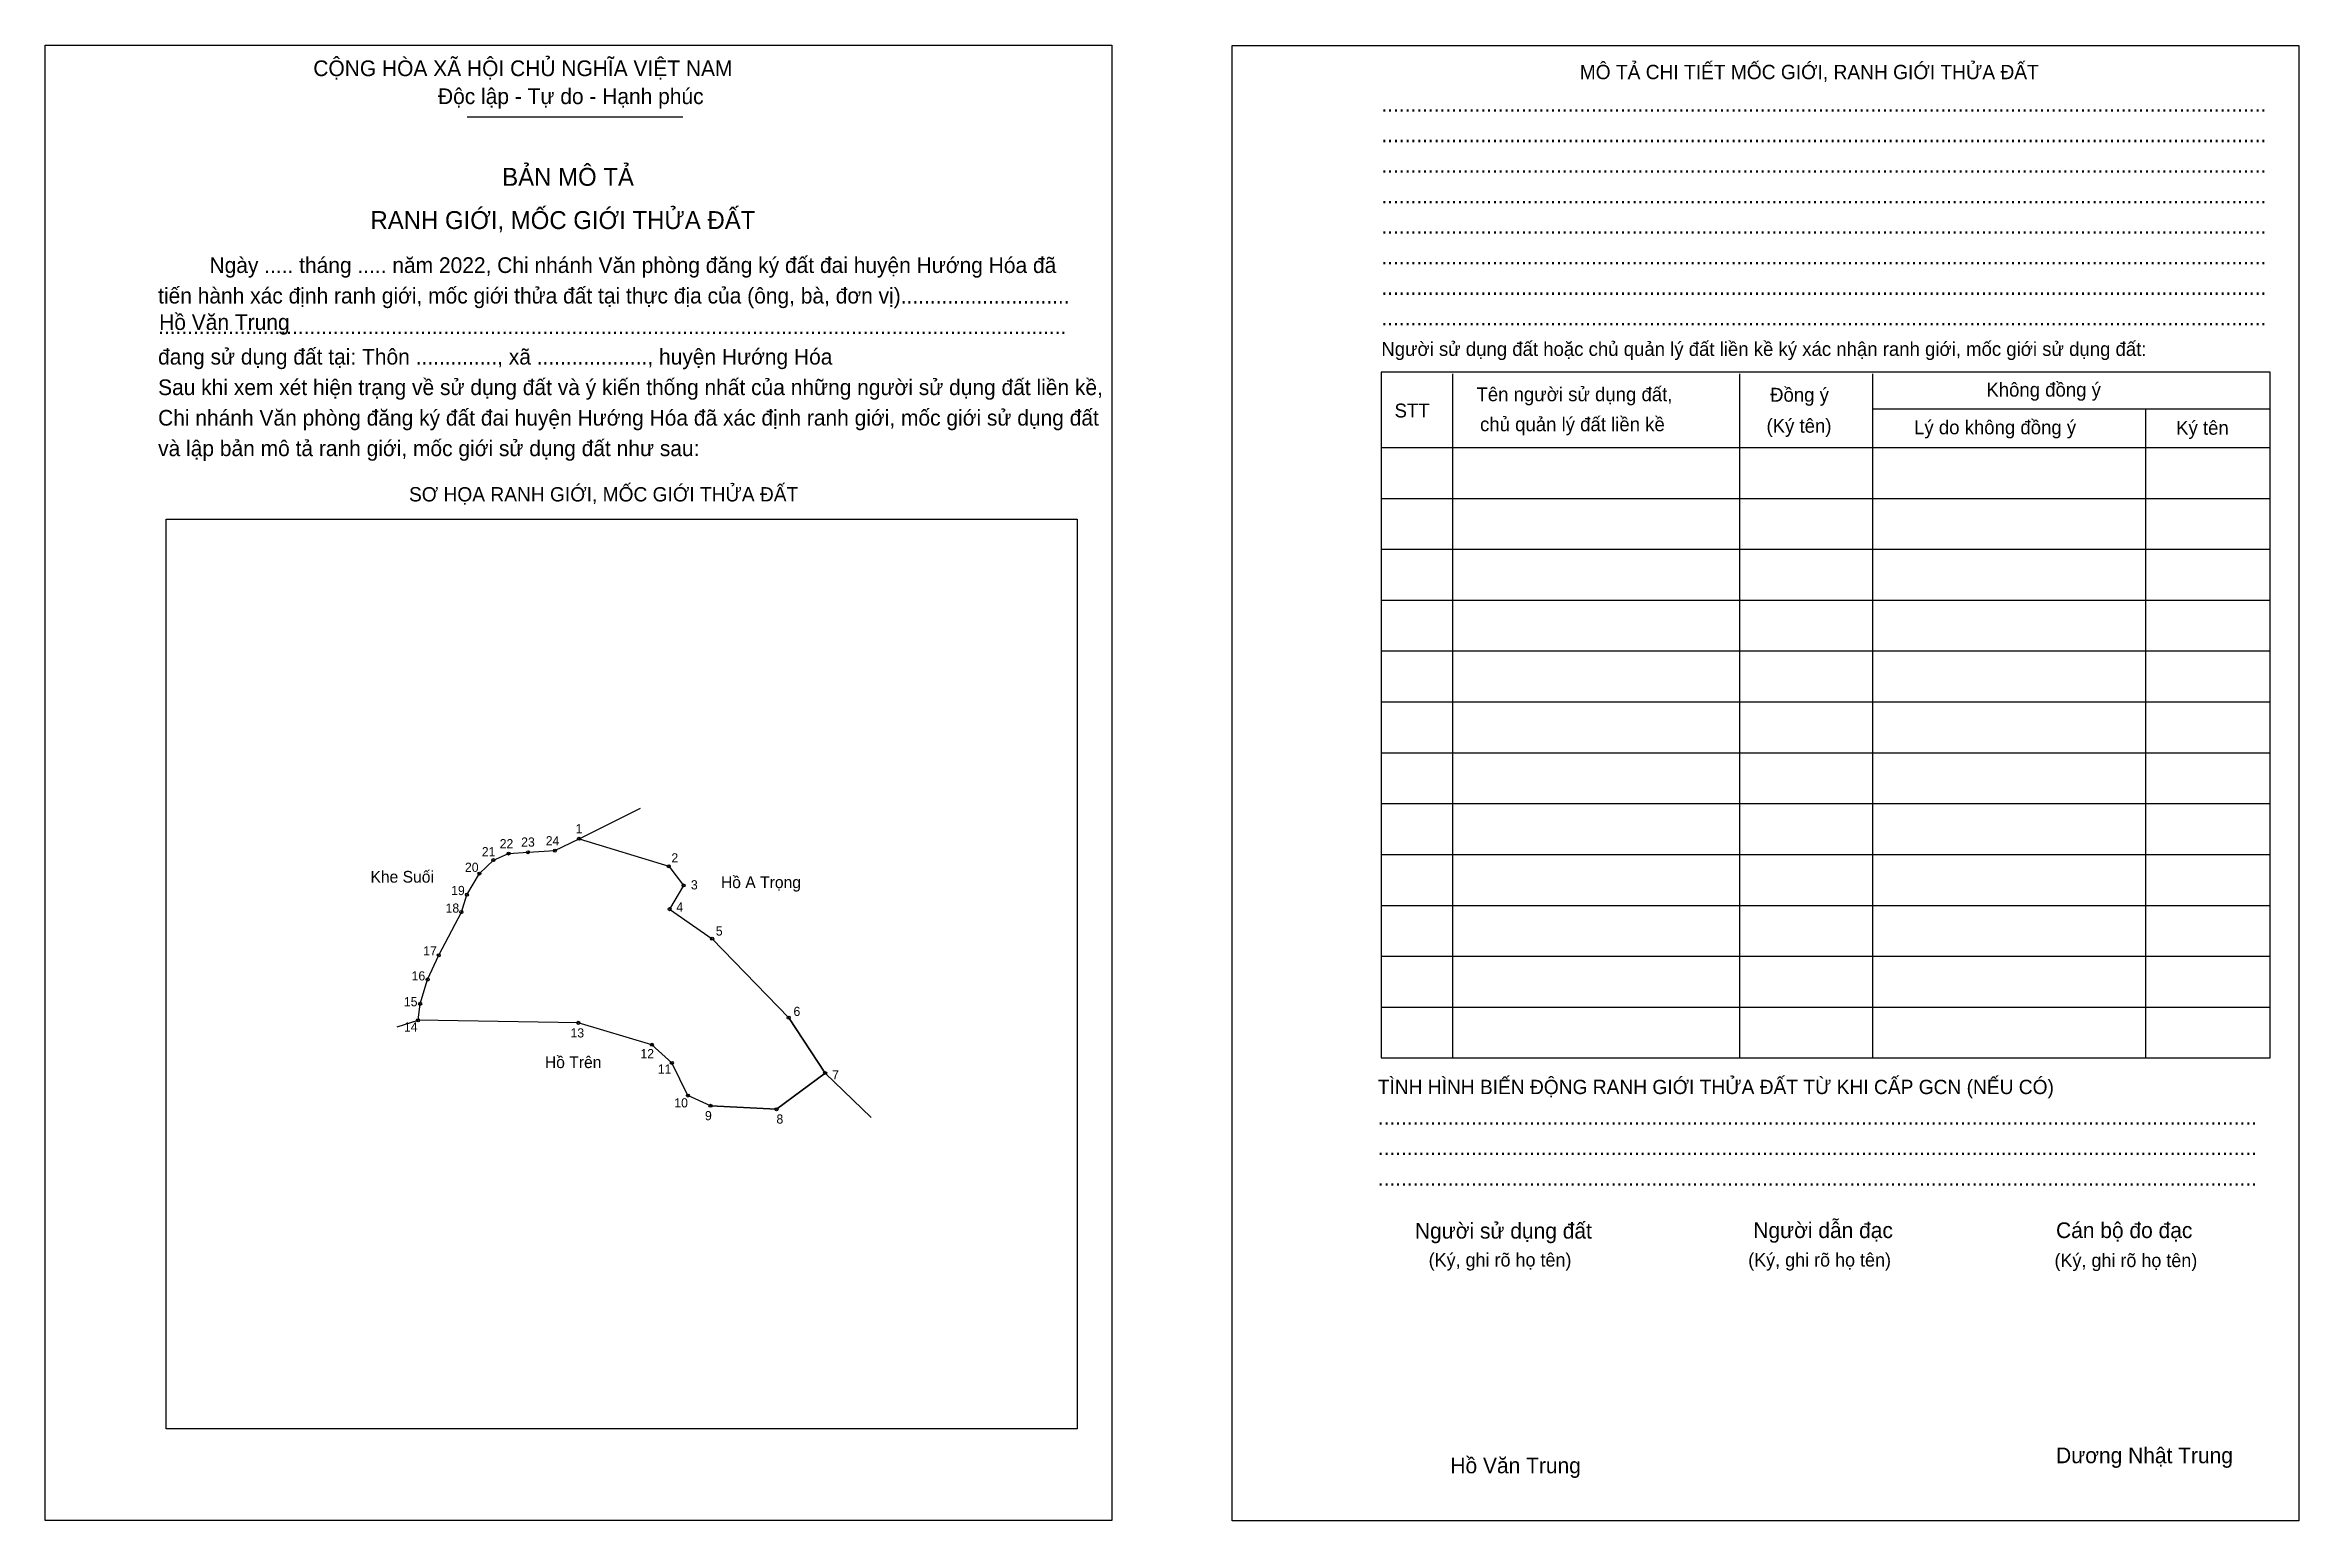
# Model space of a CAD drawing. Extents: x 544492 to 545417, y 1838945 to 1839550.
import ezdxf

# ---------------------------------------------------------------- set-up
doc = ezdxf.new("R2010")
doc.units = 0
for name, color, linetype in [('Level 1', 7, 'Continuous'), ('Level 10', 7, 'Continuous'), ('Level 11', 7, 'Continuous'), ('Level 12', 7, 'Continuous'), ('Level 2', 7, 'Continuous'), ('Level 25', 7, 'Continuous'), ('Level 55', 7, 'Continuous'), ('Level 6', 7, 'Continuous'), ('Level 9', 7, 'Continuous')]:
    doc.layers.add(name, color=color, linetype=linetype)

msp = doc.modelspace()

# ---------------------------------------------------------------- linework, layer by layer
at = {"layer": 'Level 1'}
for p, q in [((544492.32, 1839550.2), (544492.32, 1839550.2)), ((544979.14, 1839550), (544979.14, 1839550)), ((544665.46, 1839520.78), (544753.95, 1839520.78)), ((545069.59, 1839415.39), (545069.59, 1839134.7)), ((545187.29, 1839415.39), (545187.29, 1839134.7)), ((545241.76, 1839415.39), (545241.76, 1839134.7)), ((545241.76, 1839400.99), (545404.96, 1839400.99)), ((545353.83, 1839400.99), (545353.83, 1839134.7)), ((545040.37, 1839385.13), (545404.96, 1839385.13)), ((545040.37, 1839364.26), (545404.96, 1839364.26)), ((544542.01, 1839355.7), (544542.01, 1839355.7)), ((545040.37, 1839343.39), (545404.96, 1839343.39)), ((545040.37, 1839322.52), (545404.96, 1839322.52)), ((545040.37, 1839301.65), (545404.96, 1839301.65)), ((545040.37, 1839280.78), (545404.96, 1839280.78)), ((545040.37, 1839259.91), (545404.96, 1839259.91)), ((545040.37, 1839239.04), (545404.96, 1839239.04)), ((545040.37, 1839218.17), (545404.96, 1839218.17)), ((545040.37, 1839197.3), (545404.96, 1839197.3)), ((545040.37, 1839176.44), (545404.96, 1839176.44)), ((545040.37, 1839155.57), (545404.96, 1839155.57)), ((544915.57, 1838982.56), (544915.57, 1838982.56)), ((544929.89, 1838944.99), (544929.89, 1838944.99)), ((545416.71, 1838944.79), (545416.71, 1838944.79))]:
    msp.add_line(p, q, dxfattribs=at)
for points in [[(545404.96, 1839416.02), (545040.37, 1839416.02), (545040.37, 1839134.7), (545404.96, 1839134.7)], [(544542.01, 1839355.7), (544915.57, 1839355.7), (544915.57, 1838982.56), (544542.01, 1838982.56)]]:
    msp.add_lwpolyline(points, close=True, dxfattribs=at)
at = {"layer": 'Level 10'}
for p, q in [((544711.31, 1839224.62), (544736.55, 1839237.2)), ((544636.79, 1839147.47), (544645.32, 1839150.16)), ((544812.27, 1839128.48), (544831.09, 1839110.26))]:
    msp.add_line(p, q, dxfattribs=at)
msp.add_lwpolyline([(544701.41, 1839219.76), (544711.31, 1839224.62), (544748.1, 1839213.36), (544754.19, 1839205.47), (544748.45, 1839195.73), (544765.92, 1839183.62), (544797.3, 1839151.2), (544812.27, 1839128.48), (544792.3, 1839113.64), (544765.23, 1839115.08), (544755.97, 1839119.29), (544749.38, 1839132.67), (544741.2, 1839140.11), (544711, 1839149.11), (544645.32, 1839150.16), (544646.15, 1839156.91), (544649.22, 1839166.89), (544653.8, 1839176.82), (544663.05, 1839194.57), (544665.32, 1839201.68), (544670.48, 1839210.34), (544676.19, 1839215.86), (544682.42, 1839218.54), (544690.41, 1839219.1)], close=True, dxfattribs=at)
at = {"layer": 'Level 11'}
for centre in [(544701.41, 1839219.76), (544701.41, 1839219.76), (544711.31, 1839224.62), (544676.19, 1839215.86), (544682.42, 1839218.54), (544690.41, 1839219.1), (544748.1, 1839213.36), (544665.32, 1839201.68), (544670.48, 1839210.34), (544754.19, 1839205.47), (544663.05, 1839194.57), (544748.45, 1839195.73), (544765.92, 1839183.62), (544653.8, 1839176.82), (544649.22, 1839166.89), (544646.15, 1839156.91), (544645.32, 1839150.16), (544711, 1839149.11), (544797.3, 1839151.2), (544741.2, 1839140.11), (544749.38, 1839132.67), (544812.27, 1839128.48), (544755.97, 1839119.29), (544765.23, 1839115.08), (544792.3, 1839113.64)]:
    msp.add_circle(centre, 0.626, dxfattribs=at)
at = {"layer": 'Level 2'}
for points in [[(544492.32, 1839550.2), (544929.89, 1839550.2), (544929.89, 1838944.99), (544492.32, 1838944.99)], [(544979.14, 1839550), (545416.71, 1839550), (545416.71, 1838944.79), (544979.14, 1838944.79)]]:
    msp.add_lwpolyline(points, close=True, dxfattribs=at)
at = {"layer": 'Level 25'}
for p, q in [((544665.32, 1839201.68), (544670.48, 1839210.34)), ((544812.27, 1839128.48), (544797.3, 1839151.2)), ((544741.2, 1839140.11), (544749.38, 1839132.67)), ((544792.3, 1839113.64), (544812.27, 1839128.48)), ((544765.23, 1839115.08), (544792.3, 1839113.64))]:
    msp.add_line(p, q, dxfattribs=at)

# ---------------------------------------------------------------- texts
at = {"layer": 'Level 1'}
for s, height, p in [('CỘNG HÒA XÃ HỘI CHỦ NGHĨA VIỆT NAM', 6.4274, (544602.33, 1839537.47)), ('MÔ TẢ CHI TIẾT MỐC GIỚI, RANH GIỚI THỬA ĐẤT', 5.8764, (545121.74, 1839536.21)), ('Độc lập - Tự do - Hạnh phúc', 6.4274, (544653.46, 1839526)), ('........................................................................................................................................................', 6.42738, (545040.37, 1839522.87)), ('........................................................................................................................................................', 6.42738, (545040.37, 1839510.34)), ('BẢN MÔ TẢ', 7.346, (544679.8, 1839492.48)), ('........................................................................................................................................................', 6.42738, (545040.37, 1839497.82)), ('RANH GIỚI, MỐC GIỚI THỬA ĐẤT', 7.3464, (544625.77, 1839474.74)), ('........................................................................................................................................................', 6.42738, (545040.37, 1839485.3)), ('........................................................................................................................................................', 6.42738, (545040.37, 1839472.78)), ('Ngày ..... tháng ..... năm 2022, Chi nhánh Văn phòng đăng ký đất đai huyện Hướng Hóa đã', 6.4274, (544559.75, 1839456.71)), ('........................................................................................................................................................', 6.42738, (545040.37, 1839460.26)), ('tiến hành xác định ranh giới, mốc giới thửa đất tại thực địa của (ông, bà, đơn vị).............................', 6.42738, (544538.68, 1839444.19)), ('........................................................................................................................................................', 6.42738, (545040.37, 1839447.74)), ('........................................................................................................................................................', 6.42738, (545040.37, 1839435.21)), ('đang sử dụng đất tại: Thôn .............., xã ..................., huyện Hướng Hóa', 6.4274, (544538.68, 1839419.15)), ('............................................................................................................................................................', 6.42738, (544538.68, 1839431.67)), ('Người sử dụng đất hoặc chủ quản lý đất liền kề ký xác nhận ranh giới, mốc giới sử dụng đất:', 5.6934, (545040.37, 1839422.69)), ('Sau khi xem xét hiện trạng về sử dụng đất và ý kiến thống nhất của những người sử dụng đất liền kề,', 6.4274, (544538.68, 1839406.62)), ('Tên người sử dụng đất,', 5.6934, (545079.4, 1839404.12)), ('Đồng ý', 5.693, (545199.82, 1839403.91)), ('Không đồng ý', 5.6934, (545288.51, 1839406)), ('Chi nhánh Văn phòng đăng ký đất đai huyện Hướng Hóa đã xác định ranh giới, mốc giới sử dụng đất', 6.4274, (544538.68, 1839394.1)), ('STT', 5.693, (545045.8, 1839397.44)), ('chủ quản lý đất liền kề', 5.6934, (545080.86, 1839391.81)), ('(Ký tên)', 5.693, (545198.35, 1839391.18)), ('Lý do không đồng ý', 5.6934, (545258.88, 1839390.55)), ('Ký tên', 5.693, (545366.35, 1839390.35)), ('và lập bản mô tả ranh giới, mốc giới sử dụng đất như sau:', 6.4274, (544538.68, 1839381.58)), ('SƠ HỌA RANH GIỚI, MỐC GIỚI THỬA ĐẤT', 5.8764, (544641.58, 1839362.99)), ('TÌNH HÌNH BIẾN ĐỘNG RANH GIỚI THỬA ĐẤT TỪ KHI CẤP GCN (NẾU CÓ)', 5.8764, (545038.91, 1839119.88)), ('.......................................................................................................................................................', 6.42738, (545038.91, 1839107.36)), ('.......................................................................................................................................................', 6.42738, (545038.91, 1839094.84)), ('.......................................................................................................................................................', 6.42738, (545038.91, 1839082.31)), ('Người sử dụng đất', 6.4274, (545054.15, 1839060.61)), ('Người dẫn đạc', 6.4274, (545192.93, 1839060.82)), ('Cán bộ đo đạc', 6.4274, (545317.1, 1839060.82)), ('(Ký, ghi rõ họ tên)', 5.5095, (545059.78, 1839049.13)), ('(Ký, ghi rõ họ tên)', 5.5095, (545190.84, 1839049.13)), ('(Ký, ghi rõ họ tên)', 5.5095, (545316.47, 1839048.92)), ('Dương Nhật Trung', 6.4274, (545317.1, 1838968.47))]:
    msp.add_text(s, height=height, dxfattribs=at).set_placement(p)
at = {"layer": 'Level 12'}
for s, p in [('Khe Suối', (544625.76, 1839206.63)), ('Hồ A Trọng', (544769.52, 1839204.37)), ('Hồ Trên', (544697.32, 1839130.56))]:
    msp.add_text(s, height=4.8, dxfattribs=at).set_placement(p)
at = {"layer": 'Level 55'}
for s, p in [('1', (544711.2, 1839224.62)), ('21', (544675.92, 1839215.86)), ('22', (544682.12, 1839218.54)), ('23', (544690.13, 1839219.1)), ('24', (544701.11, 1839219.76)), ('2', (544747.96, 1839213.36)), ('19', (544665.02, 1839201.68)), ('20', (544670.18, 1839210.34)), ('3', (544754.06, 1839205.47)), ('18', (544662.76, 1839194.57)), ('4', (544748.31, 1839195.73)), ('5', (544765.79, 1839183.62)), ('17', (544653.51, 1839176.82)), ('16', (544648.92, 1839166.89)), ('15', (544645.86, 1839156.91)), ('14', (544645.02, 1839150.16)), ('13', (544710.72, 1839149.11)), ('6', (544797.16, 1839151.2)), ('12', (544740.9, 1839140.11)), ('11', (544749.11, 1839132.67)), ('7', (544812.13, 1839128.48)), ('10', (544755.67, 1839119.29)), ('9', (544765.09, 1839115.08)), ('8', (544792.16, 1839113.64))]:
    msp.add_text(s, height=0.417, dxfattribs=at).set_placement(p)
at = {"layer": 'Level 6'}
for p in [(544539.11, 1839433.34), (545068.69, 1838964.33)]:
    msp.add_text('Hồ Văn Trung', height=6.4277, dxfattribs=at).set_placement(p)
at = {"layer": 'Level 9'}
for s, height, p in [('1', 3.76, (544709.93, 1839226.9)), ('21', 3.756, (544671.44, 1839217.45)), ('22', 3.756, (544678.77, 1839220.72)), ('23', 3.756, (544687.59, 1839221.39)), ('24', 3.756, (544697.66, 1839221.92)), ('20', 3.756, (544664.53, 1839211.05)), ('2', 3.76, (544749.2, 1839214.91)), ('19', 3.756, (544658.86, 1839201.52)), ('3', 3.76, (544757.2, 1839203.85)), ('18', 3.756, (544656.58, 1839194.3)), ('4', 3.76, (544751.24, 1839194.75)), ('5', 3.76, (544767.42, 1839184.92)), ('17', 3.756, (544647.4, 1839176.78)), ('16', 3.756, (544642.65, 1839166.5)), ('15', 3.756, (544639.48, 1839155.9)), ('6', 3.76, (544799.28, 1839151.93)), ('14', 3.756, (544639.49, 1839145.54)), ('13', 3.756, (544707.82, 1839143.11)), ('12', 3.756, (544736.49, 1839134.6)), ('11', 3.756, (544743.61, 1839128.28)), ('7', 3.76, (544815.12, 1839125.88)), ('10', 3.756, (544750.39, 1839114.42)), ('9', 3.76, (544762.97, 1839109.15)), ('8', 3.76, (544792.28, 1839107.77))]:
    msp.add_text(s, height=height, dxfattribs=at).set_placement(p)

doc.saveas('drawing.dxf')
